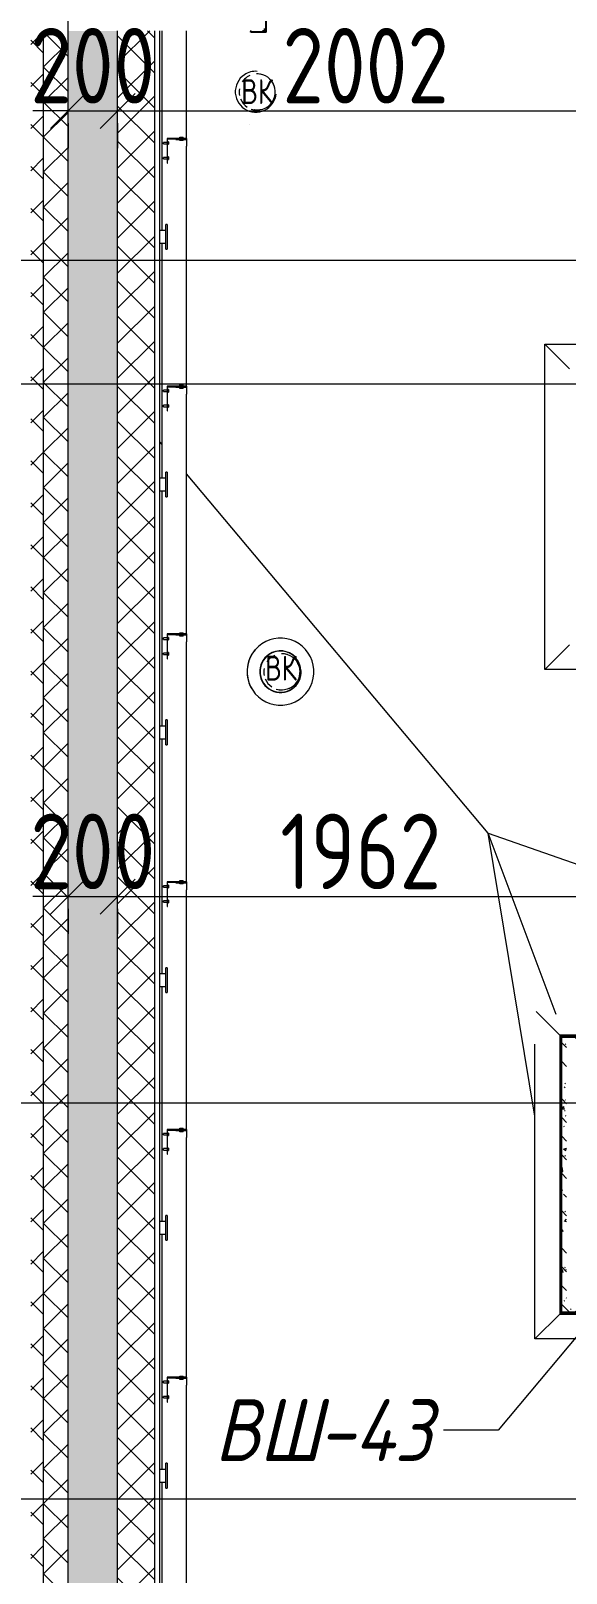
# Model space of a CAD drawing. Header units: millimetres. Extents: x -68946 to 690821, y -552984 to 293768.
# Drawn here: x 160017 to 162177, y -526654 to -520430 of the extents above; entities that cross this region are included whole.
import ezdxf

# ---------------------------------------------------------------- set-up
doc = ezdxf.new("R2010")
doc.units = ezdxf.units.MM
doc.linetypes.add('ADSK_Линия сетки', pattern=[2500, 2000, -250, 0, -250])
doc.layers.get('Defpoints').update_dxf_attribs({"color": 250})
for name, color, linetype, lineweight in [('Аннотация', 250, 'Continuous', 20), ('Крыша', 7, 'Continuous', 5), ('Обобщенные модели', 250, 'Continuous', 9), ('Оборудование', 7, 'Continuous', 9), ('Ограждение', 7, 'Continuous', 5), ('Оси', 250, 'Continuous', 9), ('Размеры', 7, 'Continuous', 9), ('Стены внутренние', 7, 'Continuous', 9), ('Стены наружные', 7, 'Continuous', 9), ('Стены отделка', 7, 'Continuous', 13), ('Стены перегородки', 7, 'Continuous', 13), ('Стены штриховка', 250, 'Continuous', 9)]:
    doc.layers.add(name, color=color, linetype=linetype, lineweight=lineweight)
doc.styles.add('GOST Common_2', font='', dxfattribs={"width": 0.8, "height": 350})
doc.styles.add('GOST Common_I', font='', dxfattribs={"width": 0.9, "height": 250})
doc.styles.add('ISOCPEUR', font='isocpeur.ttf', dxfattribs={"width": 0.8, "height": 100})
doc.styles.add('А3', font='ГОСТ тип А.ttf')
doc.styles.get('GOST Common_2').set_extended_font_data('GOST Common')
doc.styles.get('GOST Common_I').set_extended_font_data('GOST Common', italic=True)
doc.dimstyles.new('ADSK_Основной_2_мм', dxfattribs={"dimscale": 304.8, "dimtxt": 201.142999, "dimasz": 0.463911, "dimexe": 0.492126, "dimexo": 0.492126, "dimgap": 0.098425, "dimtad": 1, "dimdec": 0, "dimdsep": 46, "dimtxsty": 'GOST Common_2', "dimblk1": 'OBLIQUE', "dimblk2": 'OBLIQUE', "dimsah": 1, "dimcen": 0.09, "dimdle": 0.492126, "dimazin": 0, "dimtfac": 1, "dimtdec": 4, "dimtix": 1, "dimtmove": 1, "dimatfit": 3, "dimfxl": 1, "dimtvp": 1, "dimtolj": 1, "dimtzin": 0, "dimlwd": 9, "dimlwe": 9, "dimarcsym": 2})
doc.dimstyles.new('ADSK_Основной_2_мм_1', dxfattribs={"dimscale": 304.8, "dimtxt": 201.142999, "dimasz": 0.463911, "dimexe": 0.492126, "dimexo": 0.492126, "dimgap": 0.098425, "dimtad": 1, "dimdec": 0, "dimdsep": 46, "dimtxsty": 'GOST Common_2', "dimblk1": 'OBLIQUE', "dimblk2": 'OBLIQUE', "dimsah": 1, "dimcen": 0.09, "dimdle": 0.492126, "dimazin": 0, "dimtfac": 1, "dimtdec": 4, "dimtix": 1, "dimtmove": 0, "dimatfit": 3, "dimfxl": 1, "dimtvp": 1, "dimtolj": 1, "dimtzin": 0, "dimlwd": 9, "dimlwe": 9, "dimarcsym": 2})
pattern_1 = [(45, (23667.23, -543980.64), (-70.71068, 70.71068), []), (135, (23667.23, -543980.64), (-70.71068, -70.71068), [])]
pattern_2 = [(135, (23667.23, -543980.64), (-75.43415, -75.43415), [106.68, -17.78, 3.556, -17.78]), (135, (23667.23, -543905.25), (-75.43415, -75.43415), []), (50, (23667.23, -543980.64), (127.52922, -11.15758), [13.335, -146.685]), (355, (23667.23, -543980.64), (-24.66966, 133.74002), [10.668, -117.348]), (100.451, (23677.86, -543981.57), (102.85973, 122.58178), [11.333, -124.663]), (46.184, (23667.23, -543945.08), (189.75516, -29.43036), [20.002, -220.027]), (96.636, (23683.04, -543947.53), (166.1822, 173.1996), [17, -186.995]), (351.184, (23667.23, -543945.08), (166.18393, 173.19757), [16.002, -176.022]), (21, (23685.01, -543953.97), (106.130265, -71.58603), [13.335, -146.685]), (326, (23685.01, -543953.97), (43.26188, 128.93175), [10.668, -117.348]), (71.451, (23693.85, -543959.94), (149.39198, 57.34505), [11.333, -124.663]), (37.5, (23667.23, -543980.64), (2.162228, 59.188357), [3.353, -112.573, 3.353, -115.773, -117.793]), (37.5, (23667.23, -543980.64), (2.162228, 59.188357), [-235.052, 3.353, -114.44]), (7.5, (23667.23, -543980.64), (46.773857, 70.126152), [3.353, -64.567, 3.353, -109.906, -44.894]), (7.5, (23667.23, -543980.64), (46.773857, 70.126152), [-181.178, 3.353, -41.542]), (327.5, (23627.58, -543980.64), (94.913671, -4.010093), [3.353, -41.097, 3.353, -135.331, -184.023]), (327.5, (23627.58, -543980.64), (94.913671, -4.010093), [-183.134, 3.353, -180.67]), (317.5, (23609.8, -543980.64), (103.69057, 17.79882), [3.353, -54.432, 3.353, -88.748, -130.683]), (317.5, (23609.8, -543980.64), (103.69057, 17.79882), [-149.885, 3.353, -127.33])]

# ---------------------------------------------------------------- blocks, each defined once
blk = doc.blocks.new('Ограждение - Н_800-V11-АР3_Кладочный план кровли _17_930 С2-3')
at = {"layer": 'Ограждение'}
for p, q in [((-2, 85), (-5, 85)), ((-2, 85), (-5, 85)), ((-5, 75), (-5, 85)), ((-5, 85), (-5, 75)), ((-5, 75), (-5, 85)), ((-5, 85), (-5, 75)), ((-5, 75), (-2, 75)), ((-5, 75), (-2, 75)), ((0, 100), (-2, 100)), ((-2, 100), (-2, 2)), ((0, 0), (0, 100)), ((15, 83), (0, 83)), ((15, 83), (0, 83)), ((0, 77), (15, 77)), ((0, 77), (15, 77)), ((15, 82.6), (15, 83)), ((15, 83), (15, 77)), ((15, 82.6), (15, 83)), ((15, 83), (15, 82.6)), ((15, 77), (15, 77.4)), ((15, 77), (15, 77.4)), ((15, 77.4), (15, 77)), ((-78, 32), (-80, 32)), ((-80, 32), (-80, 2)), ((-80, 2), (-35, 2)), ((-80, 2), (-80, 0)), ((-78, 4), (-78, 32)), ((-35, 4), (-78, 4)), ((-64.5, 9), (-57.5, 9)), ((-64.5, 9), (-64.5, 4)), ((-57.5, 9), (-50.5, 9)), ((-57.5, 9), (-57.5, 4)), ((-50.5, 9), (-50.5, 4)), ((-35, 2), (-35, 4)), ((-2, 2), (-35, 2)), ((-2, 24), (-5, 24)), ((-2, 24), (-5, 24)), ((-5, 14), (-5, 24)), ((-5, 24), (-5, 14)), ((-5, 14), (-5, 24)), ((-5, 24), (-5, 14)), ((-5, 14), (-2, 14)), ((-5, 14), (-2, 14)), ((15, 22), (0, 22)), ((15, 22), (0, 22)), ((0, 16), (15, 16)), ((0, 16), (15, 16)), ((15, 21.6), (15, 22)), ((15, 22), (15, 16)), ((15, 21.6), (15, 22)), ((15, 22), (15, 21.6)), ((15, 16), (15, 16.4)), ((15, 16), (15, 16.4)), ((15, 16.4), (15, 16)), ((-80, 0), (0, 0)), ((-64.5, 0), (-64.5, -5)), ((-57.5, -5), (-64.5, -5)), ((-57.5, 0), (-57.5, -5)), ((-50.5, -5), (-57.5, -5)), ((-50.5, 0), (-50.5, -5))]:
    blk.add_line(p, q, dxfattribs=at)
blk = doc.blocks.new('Ограждение - Ограждение-36046496-АР3_Кладочный план кровли _17_930 С2-3')
at = {"rotation": 180}
for p in [(136900.001, 23117), (136900.001, 22117), (136900.001, 21117), (136900.001, 20117), (136900.001, 19117), (136900.001, 18117)]:
    blk.add_blockref('Ограждение - Н_800-V11-АР3_Кладочный план кровли _17_930 С2-3', p, dxfattribs=at)
blk = doc.blocks.new('TN_Удлинитель для кровельного ограждения - Удлинитель для кровельного ограждения ТехноНИКОЛЬ 200 мм-V20-АР3_Кладочный план кровли _17_930 С2-3')
at = {"layer": 'Ограждение'}
for p, q in [((136900, 11769.9), (136895, 11769.9)), ((136895, 11759.9), (136895, 11769.9)), ((136895, 11769.9), (136895, 11768.6)), ((136900, 11768.6), (136900, 11769.9)), ((136900, 11769.9), (136900, 11759.9)), ((136895, 11745.4), (136870, 11745.4)), ((136895, 11679.9), (136895, 11759.9)), ((136900, 11759.9), (136900, 11679.9)), ((136870, 11694.4), (136895, 11694.4)), ((136895, 11669.9), (136895, 11679.9)), ((136895, 11671.3), (136895, 11669.9)), ((136895, 11669.9), (136900, 11669.9)), ((136900, 11679.9), (136900, 11669.9)), ((136900, 11669.9), (136900, 11671.3))]:
    blk.add_line(p, q, dxfattribs=at)
blk = doc.blocks.new('TN_Фановая труба - Фановая труба-V62-АР3_Кладочный план кровли _17_930 С2-3')
at = {"layer": 'Оборудование'}
blk.add_line((137233.9, 23172.2), (137234, 23172.1), dxfattribs=at)
at = {"layer": 'Оборудование', "flags": 128}
for points in [[(137303.8, 23243.4), (137312.3, 23250.1), (137319.8, 23257.9), (137326, 23266.8), (137330.8, 23276.5), (137334.1, 23286.8), (137335.9, 23297.4), (137336.1, 23308.3), (137334.7, 23319), (137331.7, 23329.4), (137327.2, 23339.2), (137321.3, 23348.3), (137314.1, 23356.4), (137305.8, 23363.4), (137296.6, 23369), (137286.6, 23373.2), (137276.2, 23375.9), (137275.8, 23376)], [(137303.8, 23243.4), (137294.4, 23238.1), (137284.3, 23234.2), (137273.7, 23231.8), (137262.9, 23231.1), (137252.2, 23231.9), (137250.7, 23232.2)]]:
    blk.add_lwpolyline(points, dxfattribs=at)
at = {"layer": 'Оборудование'}
for centre, major_axis, start_param, end_param in [((137257.4, 23305.1), (14.2, 81.4), 0.762497, 3.90409), ((137263.2, 23304.1), (12.6, 71.9), 0.762497, 1.155197), ((137257.4, 23305.1), (14.2, 81.4), 0.102112, 0.762497), ((137263.2, 23304.1), (12.6, 71.9), 0.583503, 0.762497), ((137263.2, 23304.1), (12.6, 71.9), 6.154055, 6.489038), ((137263.2, 23304.1), (12.6, 71.9), 5.26052, 5.474886), ((137263.2, 23304.1), (12.6, 71.9), 1.562296, 1.940595), ((137257.4, 23305.1), (14.2, 81.4), 3.90409, 4.770795), ((137263.2, 23304.1), (12.6, 71.9), 4.785694, 5.066791), ((137263.2, 23304.1), (12.6, 71.9), 2.136944, 2.725993), ((137263.2, 23304.1), (12.6, 71.9), 2.985161, 3.344922), ((137263.2, 23304.1), (12.6, 71.9), 3.725096, 3.90409), ((137263.2, 23304.1), (12.6, 71.9), 3.90409, 4.296789)]:
    blk.add_ellipse(centre, major_axis=major_axis, ratio=0.99979, start_param=start_param, end_param=end_param, dxfattribs=at)
blk = doc.blocks.new('Ограждение - Ограждение-38210553-АР3_Кладочный план кровли _17_930 С2-3')
at = {"layer": 'Ограждение'}
for p, q in [((138483.7, 19498), (138388.5, 19593.2)), ((139349.9, 19598), (140749.7, 19598)), ((140649.7, 19498), (140749.7, 19598)), ((140749.7, 19598), (140749.7, 18272)), ((138383.7, 18272), (138383.7, 19461.9)), ((138383.7, 18272), (138483.7, 18372)), ((140649.7, 18372), (140749.7, 18272)), ((140749.7, 18272), (138383.7, 18272))]:
    blk.add_line(p, q, dxfattribs=at)
blk = doc.blocks.new('Ограждение - Ограждение-38210687-АР3_Кладочный план кровли _17_930 С2-3')
at = {"layer": 'Ограждение'}
for p, q in [((138423.7, 20973.1), (138423.7, 22287.1)), ((138523.7, 22187.1), (138423.7, 22287.1)), ((138423.7, 22287.1), (140790, 22287.1)), ((140690, 22187.1), (140790, 22287.1)), ((140790, 22287.1), (140790, 20973.1)), ((138423.7, 20973.1), (138523.7, 21073.1)), ((140690, 21073.1), (140790, 20973.1)), ((140790, 20973.1), (138423.7, 20973.1))]:
    blk.add_line(p, q, dxfattribs=at)
blk = doc.blocks.new('ОМ_Уголок_ГОСТ 8509-93 - ОМ_Уголок_ГОСТ 8509-93-V81-АР3_Кладочный план кровли _17_930 С2-3')
at = {"layer": 'Обобщенные модели', "lineweight": 25}
for p, q in [((137296.4, 23608), (137300.1, 23608)), ((137300.1, 23545), (137300.1, 23608)), ((137237.1, 23545), (137237.1, 23548.7)), ((137300.1, 23545), (137237.1, 23545)), ((137285.1, 23551), (137287.1, 23551)), ((137294.1, 23558), (137294.1, 23561))]:
    blk.add_line(p, q, dxfattribs=at)
for centre, radius, start, end in [((137296.4, 23605.7), 2.3, 90, 180), ((137239.4, 23548.7), 2.3, 90, 180), ((137287.1, 23558), 7, 270, 0)]:
    blk.add_arc(centre, radius, start, end, dxfattribs=at)
blk = doc.blocks.new('TN_Фановая труба - Фановая труба-V89-АР3_Кладочный план кровли _17_930 С2-3')
at = {"layer": 'Оборудование'}
for p, q in [((137380.5, 21097.8), (137380.4, 21097.8)), ((137333.9, 20831.9), (137334, 20831.9))]:
    blk.add_line(p, q, dxfattribs=at)
at = {"layer": 'Оборудование', "flags": 128}
for points in [[(137403.8, 20903.1), (137412.3, 20909.8), (137419.8, 20917.6), (137426, 20926.5), (137430.8, 20936.2), (137434.1, 20946.5), (137435.9, 20957.2), (137436.1, 20968), (137434.7, 20978.7), (137431.7, 20989.1), (137427.2, 20999), (137421.3, 21008), (137414.1, 21016.1), (137405.8, 21023.1), (137396.6, 21028.7), (137386.6, 21032.9), (137376.2, 21035.6), (137375.8, 21035.7)], [(137403.8, 20903.1), (137394.4, 20897.8), (137384.3, 20893.9), (137373.7, 20891.6), (137362.9, 20890.8), (137352.2, 20891.6), (137350.7, 20891.9)]]:
    blk.add_lwpolyline(points, dxfattribs=at)
at = {"layer": 'Оборудование'}
for centre, major_axis, start_param, end_param in [((137357.2, 20964.8), (23.2, 133), 3.90409, 7.045683), ((137357.2, 20964.8), (23.2, 133), 0.762497, 3.90409), ((137357.2, 20964.9), (23.2, 133), 1.024297, 2.333294), ((137357.2, 20964.8), (14.5, 82.7), 5.649419, 7.045683), ((137357.4, 20964.8), (14.2, 81.4), 3.90409, 7.045683), ((137357.2, 20964.9), (23.2, 133), 6.260285, 6.522084), ((137357.2, 20964.8), (14.5, 82.7), 0.762497, 3.90409), ((137357.4, 20964.8), (14.2, 81.4), 0.762497, 3.90409), ((137363.2, 20963.8), (12.6, 71.9), 1.547896, 1.940595), ((137363.2, 20963.8), (12.6, 71.9), 0.762497, 1.155197), ((137363.2, 20963.8), (12.6, 71.9), 0.583503, 0.762497), ((137363.2, 20963.8), (12.6, 71.9), 6.154055, 6.489038), ((137363.2, 20963.8), (12.6, 71.9), 5.26052, 5.474886), ((137363.2, 20963.8), (12.6, 71.9), 4.785694, 5.082187), ((137363.2, 20963.8), (12.6, 71.9), 2.136944, 2.725993), ((137363.2, 20963.8), (12.6, 71.9), 3.90409, 4.296789), ((137357.2, 20964.8), (14.5, 82.7), 3.90409, 4.939368), ((137363.2, 20963.8), (12.6, 71.9), 2.985161, 3.344922), ((137363.2, 20963.8), (12.6, 71.9), 3.725096, 3.90409), ((137357.2, 20964.9), (23.2, 133), 3.118692, 3.380491)]:
    blk.add_ellipse(centre, major_axis=major_axis, ratio=0.99979, start_param=start_param, end_param=end_param, dxfattribs=at)
blk = doc.blocks.new('_Oblique')
at = {"color": 0, "linetype": 'ByBlock', "lineweight": -2}
blk.add_line((-0.5, -0.5), (0.5, 0.5), dxfattribs=at)
blk = doc.blocks.new('*D6280')
at = {"layer": 'Defpoints', "color": 0, "lineweight": 30, "transparency": 16777216}
for p in [(160167.2, -519490.7), (160167.2, -519590.7), (159001.4, -521185.6)]:
    blk.add_point(p, dxfattribs=at)
at = {"layer": 'Размеры', "color": 0, "lineweight": 9, "transparency": 16777216}
for p, q in [((159001.4, -521035.6), (159001.4, -519440.7)), ((158851.4, -519590.7), (160317.2, -519590.7)), ((160167.2, -519640.7), (160167.2, -519740.7))]:
    blk.add_line(p, q, dxfattribs=at)
at = {"layer": 'Размеры', "color": 0, "lineweight": 9, "transparency": 16777216, "xscale": 141.4, "yscale": 141.4, "zscale": 141.4, "rotation": 180}
blk.add_blockref('_Oblique', (159001.4, -519590.7), dxfattribs=at)
at = {"layer": 'Размеры', "color": 0, "lineweight": 9, "transparency": 16777216, "xscale": 141.4, "yscale": 141.4, "zscale": 141.4}
blk.add_blockref('_Oblique', (160167.2, -519590.7), dxfattribs=at)
at = {"layer": 'Размеры', "color": 0, "transparency": 16777216, "insert": (159243.2, -518996.3), "char_height": 304.8, "width": 515.472, "attachment_point": 1, "line_spacing_factor": 1.022761, "style": 'А3'}
blk.add_mtext('\\A1;1166', dxfattribs=at)
blk = doc.blocks.new('*D6357')
at = {"layer": 'Defpoints', "color": 0, "lineweight": 30, "transparency": 16777216}
for p in [(160167.2, -523823.6), (160367.2, -523823.6), (160367.2, -523923.6)]:
    blk.add_point(p, dxfattribs=at)
at = {"layer": 'Размеры', "color": 0, "lineweight": 9, "transparency": 16777216}
for p, q in [((160167.2, -523923.6), (160025.8, -523923.6)), ((160167.2, -523923.6), (160367.2, -523923.6)), ((160367.2, -523923.6), (160508.6, -523923.6)), ((160167.2, -523973.6), (160167.2, -524073.6)), ((160367.2, -523973.6), (160367.2, -524073.6))]:
    blk.add_line(p, q, dxfattribs=at)
at = {"layer": 'Размеры', "color": 0, "lineweight": 9, "transparency": 16777216, "xscale": 141.4, "yscale": 141.4, "zscale": 141.4}
blk.add_blockref('_Oblique', (160167.2, -523923.6), dxfattribs=at)
at = {"layer": 'Размеры', "color": 0, "lineweight": 9, "transparency": 16777216, "xscale": 141.4, "yscale": 141.4, "zscale": 141.4, "rotation": 180}
blk.add_blockref('_Oblique', (160367.2, -523923.6), dxfattribs=at)
at = {"layer": 'Размеры', "color": 0, "transparency": 16777216, "insert": (160267.2, -523741.2), "char_height": 304.8, "width": 454.106, "attachment_point": 5, "style": 'А3'}
blk.add_mtext('\\A1;200', dxfattribs=at)
blk = doc.blocks.new('*D6358')
at = {"layer": 'Defpoints', "color": 0, "lineweight": 30, "transparency": 16777216}
for p in [(160367.2, -523823.6), (162329, -523923.6), (162329, -524660.6)]:
    blk.add_point(p, dxfattribs=at)
at = {"layer": 'Размеры', "color": 0, "lineweight": 9, "transparency": 16777216}
for p, q in [((162329, -524510.6), (162329, -523773.6)), ((160217.2, -523923.6), (162479, -523923.6)), ((160367.2, -523973.6), (160367.2, -524073.6))]:
    blk.add_line(p, q, dxfattribs=at)
at = {"layer": 'Размеры', "color": 0, "lineweight": 9, "transparency": 16777216, "xscale": 141.4, "yscale": 141.4, "zscale": 141.4, "rotation": 180}
blk.add_blockref('_Oblique', (160367.2, -523923.6), dxfattribs=at)
at = {"layer": 'Размеры', "color": 0, "lineweight": 9, "transparency": 16777216, "xscale": 141.4, "yscale": 141.4, "zscale": 141.4}
blk.add_blockref('_Oblique', (162329, -523923.6), dxfattribs=at)
at = {"layer": 'Размеры', "color": 0, "transparency": 16777216, "insert": (161348.1, -523741.2), "char_height": 304.8, "width": 560.473, "attachment_point": 5, "style": 'А3'}
blk.add_mtext('\\A1;1962', dxfattribs=at)
blk = doc.blocks.new('*D6360')
at = {"layer": 'Defpoints', "color": 0, "lineweight": 30, "transparency": 16777216}
for p in [(160167.2, -520652.8), (160367.2, -520652.8), (160367.2, -520752.7)]:
    blk.add_point(p, dxfattribs=at)
at = {"layer": 'Размеры', "color": 0, "lineweight": 9, "transparency": 16777216}
for p, q in [((160167.2, -520752.7), (160025.8, -520752.7)), ((160167.2, -520752.7), (160367.2, -520752.7)), ((160367.2, -520752.7), (160508.6, -520752.7)), ((160167.2, -520802.8), (160167.2, -520902.7)), ((160367.2, -520802.8), (160367.2, -520902.7))]:
    blk.add_line(p, q, dxfattribs=at)
at = {"layer": 'Размеры', "color": 0, "lineweight": 9, "transparency": 16777216, "xscale": 141.4, "yscale": 141.4, "zscale": 141.4}
blk.add_blockref('_Oblique', (160167.2, -520752.7), dxfattribs=at)
at = {"layer": 'Размеры', "color": 0, "lineweight": 9, "transparency": 16777216, "xscale": 141.4, "yscale": 141.4, "zscale": 141.4, "rotation": 180}
blk.add_blockref('_Oblique', (160367.2, -520752.7), dxfattribs=at)
at = {"layer": 'Размеры', "color": 0, "transparency": 16777216, "insert": (160267.2, -520570.3), "char_height": 304.8, "width": 454.106, "attachment_point": 5, "style": 'А3'}
blk.add_mtext('\\A1;200', dxfattribs=at)
blk = doc.blocks.new('*D6361')
at = {"layer": 'Defpoints', "color": 0, "lineweight": 30, "transparency": 16777216}
for p in [(160367.2, -520652.8), (162369, -520752.7), (162369, -521965.5)]:
    blk.add_point(p, dxfattribs=at)
at = {"layer": 'Размеры', "color": 0, "lineweight": 9, "transparency": 16777216}
for p, q in [((162369, -521815.5), (162369, -520602.7)), ((160217.2, -520752.7), (162519, -520752.7)), ((160367.2, -520802.8), (160367.2, -520902.7))]:
    blk.add_line(p, q, dxfattribs=at)
at = {"layer": 'Размеры', "color": 0, "lineweight": 9, "transparency": 16777216, "xscale": 141.4, "yscale": 141.4, "zscale": 141.4, "rotation": 180}
blk.add_blockref('_Oblique', (160367.2, -520752.7), dxfattribs=at)
at = {"layer": 'Размеры', "color": 0, "lineweight": 9, "transparency": 16777216, "xscale": 141.4, "yscale": 141.4, "zscale": 141.4}
blk.add_blockref('_Oblique', (162369, -520752.7), dxfattribs=at)
at = {"layer": 'Размеры', "color": 0, "transparency": 16777216, "insert": (161368.1, -520570.3), "char_height": 304.8, "width": 605.475, "attachment_point": 5, "style": 'А3'}
blk.add_mtext('\\A1;2002', dxfattribs=at)

msp = doc.modelspace()

# ---------------------------------------------------------------- hatches: boundary and pattern name
at = {"layer": 'Стены внутренние', "lineweight": 5}
h = msp.add_hatch(dxfattribs=at)
h.set_pattern_fill('FP_13', color=256, style=0, pattern_type=2)
h.set_pattern_definition([(135, (23667.23, -543980.64), (-142.5612, -142.5612), []), (135, (23809.8, -543980.64), (-142.5612, -142.5612), [252.016, -50.403, 3.353, -47.05])])
h.paths.add_polyline_path([(160367.2308, -543955.6404), (160367.2308, -520429.6404), (160167.2308, -520429.6404), (160167.2308, -543955.6404)])
h.paths.add_polyline_path([(160171.2901, -520366.6404), (160223.2901, -520366.6404), (160223.2901, -519804.6404), (160171.2901, -519804.6404), (160171.2901, -520110.9666)])
h.paths.add_polyline_path([(160241.2901, -520366.6404), (160293.2901, -520366.6404), (160293.2901, -519804.6404), (160241.2901, -519804.6404), (160241.2901, -520110.9666)])
h.paths.add_polyline_path([(160311.2901, -520366.6404), (160363.2901, -520366.6404), (160363.2901, -519804.6404), (160311.2901, -519804.6404), (160311.2901, -520249.0755)])
h.paths.add_polyline_path([(160260.3331, -519741.6404), (160367.2308, -519741.6404), (160367.2308, -485005.6404), (160167.2308, -485005.6404), (160167.2308, -519741.6404), (160256.8609, -519741.6404)])
at = {"layer": 'Стены наружные', "lineweight": 5}
h = msp.add_hatch(dxfattribs=at)
h.set_pattern_fill('FP_34', color=256, style=0, pattern_type=2)
h.set_pattern_definition([(135, (23667.23, -543980.64), (-84.85281, -84.85281), []), (225, (23667.23, -543980.64), (84.85281, -84.85281), [])])
h.paths.add_polyline_path([(160067.2079, -544255.6404), (160067.2079, -520429.6404), (160017.2079, -520429.6404), (160017.2079, -544255.6404)])
h.paths.add_polyline_path([(160067.2079, -520366.6404), (160067.2079, -519804.6404), (160031.2901, -519804.6404), (160031.2901, -520366.6404)])
h.paths.add_polyline_path([(160067.2079, -519741.6404), (160067.2079, -484855.6404), (160017.2079, -484855.6404), (160017.7308, -489976.6404), (160031.2308, -489976.6404), (160030.9242, -490644.6404), (160017.2079, -490644.6404), (160017.2079, -519741.6404), (160025.0858, -519741.6404)])
h = msp.add_hatch(dxfattribs=at)
h.set_pattern_fill('FP_33', color=256, style=0, pattern_type=2)
h.set_pattern_definition(pattern_1)
h.paths.add_polyline_path([(160067.2079, -544155.6404), (160167.2079, -544155.6404), (160167.2079, -520429.6404), (160067.2079, -520429.6404), (160067.2079, -544141.9199)])
h.paths.add_polyline_path([(160067.2079, -520366.6404), (160083.2901, -520366.6404), (160083.1153, -519804.6404), (160067.2079, -519804.6404), (160067.2079, -519834.7487)])
h.paths.add_polyline_path([(160101.2901, -520366.6404), (160153.2901, -520366.6404), (160153.2901, -519804.6404), (160101.2901, -519804.6404), (160101.2901, -520110.9666)])
h.paths.add_polyline_path([(160067.2079, -519741.6404), (160167.2079, -519741.6404), (160167.2079, -484905.6404), (160067.2079, -484905.6404), (160067.2079, -519282.313)])
h.paths.add_polyline_path([(160083.5375, -490644.6404), (160083.2308, -490644.6404), (160083.5375, -489976.6404), (160101.2308, -489976.6404), (160100.9242, -490644.6404), (160084.4366, -490644.6404)])
h = msp.add_hatch(dxfattribs=at)
h.set_pattern_fill('FP_33', color=256, style=0, pattern_type=2)
h.set_pattern_definition(pattern_1)
h.paths.add_polyline_path([(160393.2308, -533371.641), (160517.2308, -533371.641), (160517.2308, -520429.6404), (160367.2308, -520429.6404), (160367.2308, -533371.641)])
h.paths.add_polyline_path([(160381.2901, -520366.6404), (160433.2901, -520366.6404), (160433.2901, -519804.6404), (160381.2901, -519804.6404), (160381.2901, -520249.0755)])
h.paths.add_polyline_path([(160472.4791, -520366.6404), (160503.2901, -520366.6404), (160503.2901, -519804.6404), (160451.2901, -519804.6404), (160451.2901, -520366.6404)])
h.paths.add_polyline_path([(160517.2308, -519741.6404), (160517.2308, -489924.641), (160367.2308, -489924.641), (160367.2308, -519741.6404), (160470.3182, -519741.6404)])
h.paths.add_polyline_path([(160437.5509, -486680.641), (160517.2308, -486680.641), (160517.2308, -485205.6404), (160367.2308, -485205.6404), (160367.2298, -486680.641)])
h = msp.add_hatch(dxfattribs=at)
h.set_pattern_fill('FP_45', color=256, style=0, pattern_type=2)
h.set_pattern_definition(pattern_2)
h.paths.add_polyline_path([(163627.4715, -524510.6404), (164288.9768, -524510.6404), (164288.9768, -524490.6404), (162158.9797, -524490.6404), (162158.9797, -524510.6404), (162918.6003, -524510.6404)])
h = msp.add_hatch(dxfattribs=at)
h.set_pattern_fill('FP_45', color=256, style=0, pattern_type=2)
h.set_pattern_definition(pattern_2)
h.paths.add_polyline_path([(162178.9797, -525580.6404), (162178.9797, -524510.6404), (162158.9797, -524510.6404), (162158.9797, -525580.6404)])
h = msp.add_hatch(dxfattribs=at)
h.set_pattern_fill('FP_45', color=256, style=0, pattern_type=2)
h.set_pattern_definition(pattern_2)
h.paths.add_polyline_path([(162209.729, -525600.6404), (164308.9768, -525600.6404), (164308.9768, -525580.6404), (162158.9797, -525580.6404), (162158.9797, -525600.6404)])

# ---------------------------------------------------------------- linework, layer by layer
at = {"layer": 'Аннотация'}
for p, q in [((162501.9305, -525360.3232), (161903.1325, -526076.9933)), ((161903.1325, -526076.9933), (161682.227, -526076.9933))]:
    msp.add_line(p, q, dxfattribs=at)
at = {"layer": 'Крыша'}
for p, q in [((160545.2308, -522097.8925), (160537.2308, -522088.3525)), ((161861.7606, -523667.8513), (160645.2308, -522217.1423)), ((162050.9797, -524809.9522), (161861.7606, -523667.8513)), ((161861.7606, -523667.8513), (163919.9872, -524382.6404)), ((162137.1855, -524399.6015), (161861.7606, -523667.8513))]:
    msp.add_line(p, q, dxfattribs=at)
at = {"layer": 'Ограждение'}
for p, q in [((160545.2308, -520429.6404), (160545.2308, -521235.2862)), ((160645.2308, -520863.6923), (160645.2308, -520429.6404)), ((160645.2308, -521863.6923), (160645.2308, -520895.641)), ((160545.2308, -521286.2084), (160545.2308, -522235.2862)), ((160645.2308, -522863.6923), (160645.2308, -521895.641)), ((160545.2308, -522286.2084), (160545.2308, -523235.2862)), ((160645.2308, -523863.6923), (160645.2308, -522895.641)), ((160545.2308, -523286.2084), (160545.2308, -524235.2862)), ((160645.2308, -524863.6923), (160645.2308, -523895.641)), ((160545.2308, -524286.2084), (160545.2308, -525235.2862)), ((160645.2308, -525863.6923), (160645.2308, -524895.641)), ((160545.2308, -525286.2084), (160545.2308, -526235.2862)), ((160645.2308, -526863.6923), (160645.2308, -525895.641)), ((160545.2308, -526286.2084), (160545.2308, -527235.2862))]:
    msp.add_line(p, q, dxfattribs=at)
at = {"layer": 'Оси', "linetype": 'ADSK_Линия сетки', "ltscale": 100}
for p, q in [((160167.2308, -547719.4803), (160167.2308, -482778.6358)), ((88763.207, -521355.6404), (180488.1093, -521355.6404)), ((180488.1093, -521855.5211), (122987.2298, -521855.5211)), ((88763.207, -524755.6404), (180488.1093, -524755.6404)), ((180488.1093, -526355.5807), (122987.2298, -526355.5807))]:
    msp.add_line(p, q, dxfattribs=at)
at = {"layer": 'Стены отделка', "lineweight": 5}
for p, q in [((160167.2079, -544155.6404), (160167.2079, -520429.6404)), ((164316.9768, -524482.6404), (162150.9797, -524482.6404)), ((162150.9797, -524482.6404), (162150.9797, -525608.6404)), ((162150.9797, -525608.6404), (164316.9768, -525608.6404))]:
    msp.add_line(p, q, dxfattribs=at)
at = {"layer": 'Стены перегородки'}
for p, q in [((160067.2079, -520429.6404), (160067.2079, -544255.6404)), ((160167.2308, -544155.6404), (160167.2308, -520429.6404)), ((160367.2308, -543955.6404), (160367.2308, -520429.6404)), ((160537.2308, -533310.641), (160537.2308, -520429.6404))]:
    msp.add_line(p, q, dxfattribs=at)
at = {"layer": 'Стены штриховка'}
for p, q in [((160517.2308, -533310.641), (160517.2308, -520429.6404)), ((162154.9797, -524486.6404), (164312.9768, -524486.6404)), ((162154.9797, -525604.6404), (162154.9797, -524486.6404)), ((162158.9797, -524490.6404), (164308.9768, -524490.6404)), ((162158.9797, -525600.6404), (162158.9797, -524490.6404)), ((164312.9768, -525604.6404), (162154.9797, -525604.6404)), ((164308.9768, -525600.6404), (162158.9797, -525600.6404))]:
    msp.add_line(p, q, dxfattribs=at)

# ---------------------------------------------------------------- block references
at = {"layer": 'Обобщенные модели', "lineweight": 25}
msp.add_blockref('ОМ_Уголок_ГОСТ 8509-93 - ОМ_Уголок_ГОСТ 8509-93-V81-АР3_Кладочный план кровли _17_930 С2-3', (23667.2298, -543980.641), dxfattribs=at)
at = {"layer": 'Оборудование'}
for name in ['TN_Фановая труба - Фановая труба-V62-АР3_Кладочный план кровли _17_930 С2-3', 'TN_Фановая труба - Фановая труба-V89-АР3_Кладочный план кровли _17_930 С2-3']:
    msp.add_blockref(name, (23667.2298, -543980.641), dxfattribs=at)
at = {"layer": 'Ограждение'}
for name, p in [('Ограждение - Ограждение-36046496-АР3_Кладочный план кровли _17_930 С2-3', (23667.2298, -543980.641)), ('TN_Удлинитель для кровельного ограждения - Удлинитель для кровельного ограждения ТехноНИКОЛЬ 200 мм-V20-АР3_Кладочный план кровли _17_930 С2-3', (23667.2298, -532980.641)), ('Ограждение - Ограждение-38210687-АР3_Кладочный план кровли _17_930 С2-3', (23667.2298, -543980.641)), ('TN_Удлинитель для кровельного ограждения - Удлинитель для кровельного ограждения ТехноНИКОЛЬ 200 мм-V20-АР3_Кладочный план кровли _17_930 С2-3', (23667.2298, -533980.641)), ('TN_Удлинитель для кровельного ограждения - Удлинитель для кровельного ограждения ТехноНИКОЛЬ 200 мм-V20-АР3_Кладочный план кровли _17_930 С2-3', (23667.2298, -534980.641)), ('TN_Удлинитель для кровельного ограждения - Удлинитель для кровельного ограждения ТехноНИКОЛЬ 200 мм-V20-АР3_Кладочный план кровли _17_930 С2-3', (23667.2298, -535980.641)), ('Ограждение - Ограждение-38210553-АР3_Кладочный план кровли _17_930 С2-3', (23667.2298, -543980.641)), ('TN_Удлинитель для кровельного ограждения - Удлинитель для кровельного ограждения ТехноНИКОЛЬ 200 мм-V20-АР3_Кладочный план кровли _17_930 С2-3', (23667.2298, -536980.641)), ('TN_Удлинитель для кровельного ограждения - Удлинитель для кровельного ограждения ТехноНИКОЛЬ 200 мм-V20-АР3_Кладочный план кровли _17_930 С2-3', (23667.2298, -537980.641))]:
    msp.add_blockref(name, p, dxfattribs=at)

# ---------------------------------------------------------------- texts
at = {"layer": 'Аннотация', "attachment_point": 1}
for s, insert, char_height, width, style in [('ВК', (160866.1447, -520624.739), 100, 160.3375, 'ISOCPEUR'), ('ВК', (160962.2509, -522951.685), 100, 160.3375, 'ISOCPEUR'), ('ВШ', (160759.4927, -525951.9933), 250, 505.063125, 'GOST Common_I'), ('-43', (161176.2114, -525951.9933), 250, 613.290937, 'GOST Common_I')]:
    msp.add_mtext(s, dxfattribs=dict(at, insert=insert, char_height=char_height, width=width, style=style))

# ---------------------------------------------------------------- dimensions: what is measured, and where the dimension line sits
at = {"layer": 'Размеры'}
dim = msp.add_linear_dim(base=(160167.2308, -519590.6862), p1=(159001.4198, -521185.6404), p2=(160167.2308, -519490.7014), dimstyle='ADSK_Основной_2_мм', override={"dimtxt": 1, "dimlfac": 1, "dimpost": '<>', "dimtxsty": 'А3', "dimfxl": 2057.166435}, dxfattribs=at)
dim.commit()
dim.dimension.update_dxf_attribs({"geometry": '*D6280', "text_midpoint": (159500.9482, -519432.6539), "dimtype": 160})
for base, p1, p2, override, picture, middle in [((160367.2308, -520752.7399), (160167.2298, -520652.755), (160367.2308, -520652.755), {"dimtxt": 1, "dimlfac": 1, "dimpost": '<>', "dimtxsty": 'А3', "dimfxl": 200.001}, '*D6360', (160267.2303, -520570.3399)), ((162368.9797, -520752.7399), (160367.2308, -520652.755), (162368.9797, -521965.5211), {"dimtxt": 1, "dimlfac": 1, "dimpost": '<>', "dimtxsty": 'А3', "dimfxl": 2393.815595}, '*D6361', (161368.1053, -520570.3399)), ((160367.2308, -523923.6245), (160167.2298, -523823.6396), (160367.2308, -523823.6396), {"dimtxt": 1, "dimlfac": 1, "dimpost": '<>', "dimtxsty": 'А3', "dimfxl": 200.001}, '*D6357', (160267.2303, -523741.2245)), ((162328.9797, -523923.6245), (160367.2308, -523823.6396), (162328.9797, -524660.6404), {"dimtxt": 1, "dimlfac": 1, "dimpost": '<>', "dimtxsty": 'А3', "dimfxl": 2132.845266}, '*D6358', (161348.1053, -523741.2245))]:
    dim = msp.add_linear_dim(base=base, p1=p1, p2=p2, dimstyle='ADSK_Основной_2_мм_1', override=override, dxfattribs=at)
    dim.commit()
    dim.dimension.update_dxf_attribs({"geometry": picture, "text_midpoint": middle})

doc.saveas('drawing.dxf')
